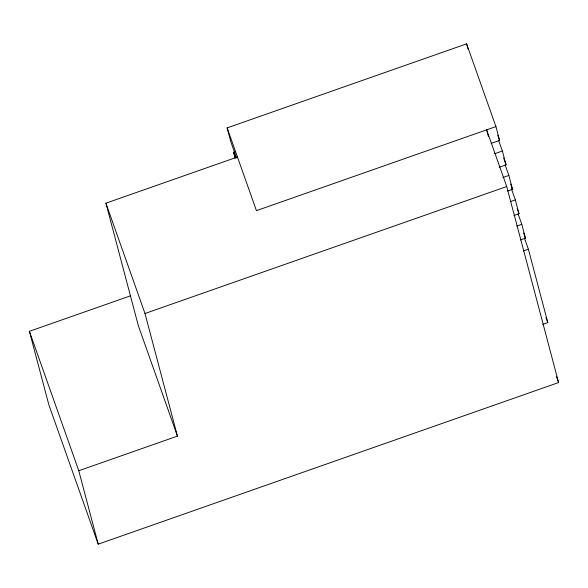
<?xml version="1.0" encoding="UTF-8"?>
<svg xmlns="http://www.w3.org/2000/svg" width="588" height="588" viewBox="0 0 588 588"><rect width="100%" height="100%" fill="white"/><g stroke="black" fill="none" stroke-linecap="round" stroke-linejoin="round"><path stroke-width="0.88" d="M236.567 158.01L230.805 141.737L227.144 127.897L466.622 43.835L495.927 126.582L499.587 140.422L491.149 143.384M235.207 158.378L233.605 152.321L235.34 151.711M488.474 136.761L486.644 129.838L506.716 186.536L558.6 382.56L98.211 544.165L78.777 470.745L177.436 436.112L138.371 325.796L105.921 203.183L237.456 157.011M495.927 126.582L256.441 210.636L227.144 127.897M494.795 153.666L502.387 150.998L498.727 140.657M98.211 544.165L48.833 404.728L29.4 331.309L130.786 295.72M499.3 167.213L506.055 164.846L502.387 150.998M502.946 177.495L508.855 175.422L505.188 165.081M177.436 436.112L144.986 313.5L506.716 186.536M507.451 191.041L512.515 189.262L508.855 175.422M510.266 201.677L515.331 199.898L511.362 188.689M513.927 215.517L518.991 213.738L515.331 199.898M516.727 226.093L521.791 224.315L518.131 213.973M520.395 239.933L525.459 238.162L521.791 224.315M523.313 250.973L528.377 249.194L524.408 237.986M542.746 324.385L547.81 322.606L528.377 249.194M497.757 135.247L499.587 140.422M503.607 157.944L506.055 164.846M510.685 184.095L512.515 189.262M517.161 208.564L518.991 213.738M523.629 232.988L525.459 238.162M545.98 317.439L547.81 322.606M556.469 376.548L558.6 382.56M233.605 152.321L235.428 157.459M105.921 203.183L144.986 313.5M29.4 331.309L78.777 470.745M466.622 43.835L467.997 49.032"/></g></svg>
